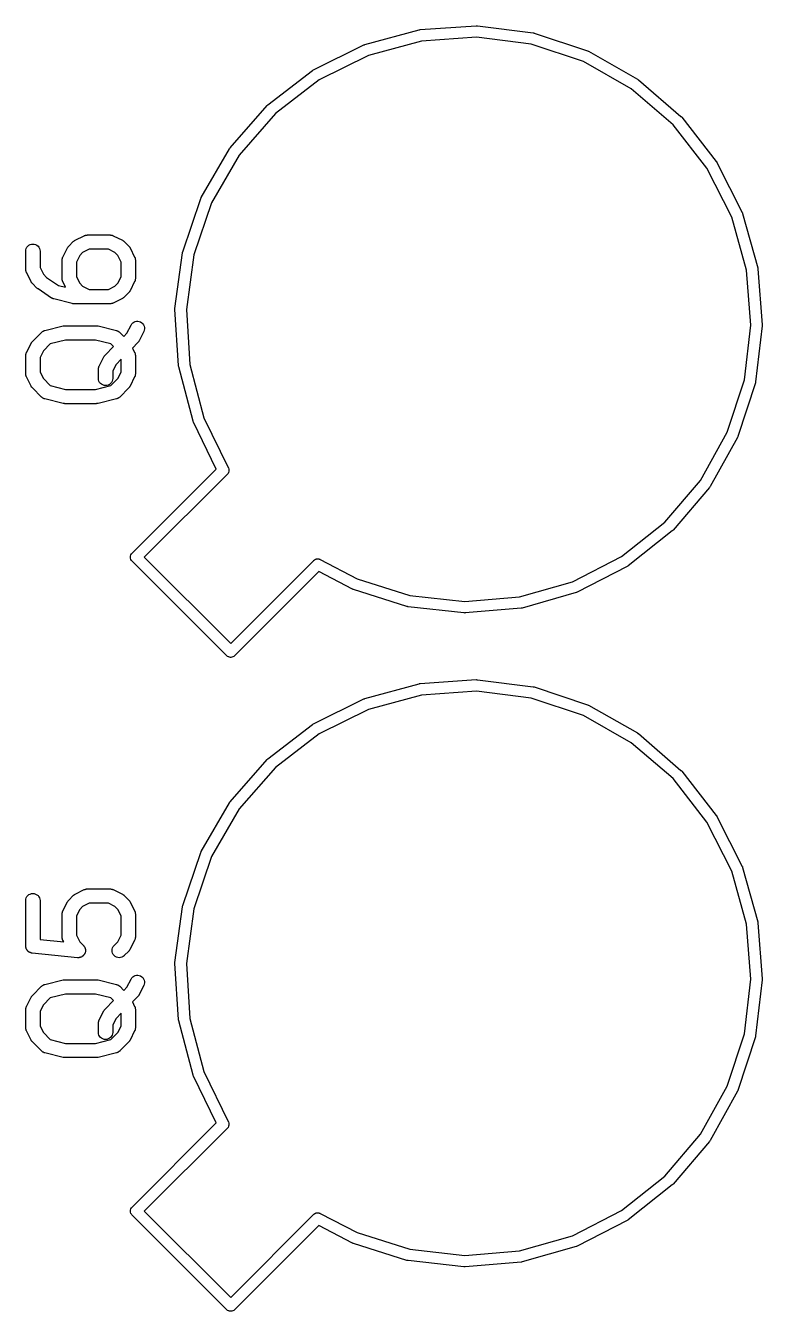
# Model space of a CAD drawing. Extents: x 61 to 193, y -174 to -70.
# Drawn here: x 105.08 to 112.81, y -133.09 to -119.6 of the extents above; entities that cross this region are included whole.
import ezdxf

# ---------------------------------------------------------------- set-up
doc = ezdxf.new("R2010")
doc.units = 0
doc.header["$MEASUREMENT"] = 0
doc.layers.add('BLACK', color=7, linetype='CONTINUOUS')

msp = doc.modelspace()

# ---------------------------------------------------------------- linework, layer by layer
at = {"layer": 'BLACK', "linetype": 'CONTINUOUS'}
for p, q in [((108.64, -119.801), (109.209, -119.646)), ((109.209, -119.646), (109.21, -119.646)), ((109.21, -119.646), (109.215, -119.645)), ((109.215, -119.645), (109.22, -119.644)), ((109.22, -119.644), (109.808, -119.603)), ((109.808, -119.603), (109.809, -119.603)), ((109.809, -119.603), (109.815, -119.604)), ((109.815, -119.604), (109.82, -119.604)), ((109.82, -119.604), (110.405, -119.678)), ((110.405, -119.678), (110.406, -119.678)), ((110.406, -119.678), (110.411, -119.679)), ((110.411, -119.679), (110.416, -119.68)), ((110.416, -119.68), (110.975, -119.866)), ((108.101, -120.067), (108.629, -119.805)), ((108.629, -119.805), (108.629, -119.805)), ((108.629, -119.805), (108.629, -119.805)), ((108.629, -119.805), (108.63, -119.805)), ((108.63, -119.805), (108.635, -119.803)), ((108.635, -119.803), (108.64, -119.801)), ((109.235, -119.764), (108.677, -119.915)), ((109.811, -119.723), (109.235, -119.764)), ((110.384, -119.796), (109.811, -119.723)), ((110.932, -119.978), (110.384, -119.796)), ((108.677, -119.915), (108.16, -120.172)), ((111.434, -120.264), (110.932, -119.978)), ((110.975, -119.866), (110.976, -119.866)), ((110.976, -119.866), (110.981, -119.869)), ((110.981, -119.869), (110.986, -119.871)), ((110.986, -119.871), (111.499, -120.162)), ((107.624, -120.433), (108.091, -120.073)), ((108.091, -120.073), (108.092, -120.073)), ((108.092, -120.073), (108.096, -120.07)), ((108.096, -120.07), (108.101, -120.067)), ((108.16, -120.172), (107.702, -120.524)), ((111.499, -120.162), (111.499, -120.163)), ((111.499, -120.163), (111.504, -120.166)), ((111.504, -120.166), (111.508, -120.169)), ((111.508, -120.169), (111.954, -120.554)), ((111.871, -120.641), (111.434, -120.264)), ((107.227, -120.884), (107.616, -120.441)), ((107.702, -120.524), (107.322, -120.959)), ((107.616, -120.44), (107.62, -120.437)), ((107.616, -120.441), (107.616, -120.44)), ((107.62, -120.437), (107.624, -120.433)), ((112.227, -121.096), (111.871, -120.641)), ((111.954, -120.554), (111.955, -120.555)), ((111.955, -120.555), (111.959, -120.559)), ((111.959, -120.559), (111.962, -120.563)), ((111.962, -120.563), (112.325, -121.027)), ((106.926, -121.404), (107.221, -120.894)), ((107.221, -120.893), (107.224, -120.889)), ((107.221, -120.894), (107.221, -120.893)), ((107.224, -120.889), (107.227, -120.884)), ((107.322, -120.959), (107.033, -121.459)), ((112.325, -121.027), (112.326, -121.028)), ((112.326, -121.028), (112.329, -121.032)), ((112.329, -121.032), (112.331, -121.037)), ((112.331, -121.037), (112.597, -121.563)), ((112.487, -121.612), (112.227, -121.096)), ((106.731, -121.973), (106.921, -121.415)), ((107.033, -121.459), (106.847, -122.006)), ((106.921, -121.414), (106.924, -121.409)), ((106.921, -121.415), (106.921, -121.414)), ((106.924, -121.409), (106.926, -121.404)), ((112.597, -121.563), (112.598, -121.564)), ((112.598, -121.564), (112.599, -121.569)), ((112.599, -121.569), (112.601, -121.574)), ((112.601, -121.574), (112.76, -122.142)), ((112.643, -122.168), (112.487, -121.612)), ((105.536, -121.915), (105.584, -121.867)), ((105.584, -121.866), (105.588, -121.864)), ((105.584, -121.867), (105.584, -121.866)), ((105.588, -121.864), (105.591, -121.861)), ((105.591, -121.861), (105.593, -121.859)), ((105.593, -121.859), (105.596, -121.857)), ((105.596, -121.857), (105.599, -121.855)), ((105.599, -121.855), (105.603, -121.853)), ((105.603, -121.853), (105.698, -121.805)), ((105.698, -121.805), (105.699, -121.805)), ((105.699, -121.805), (105.701, -121.804)), ((105.701, -121.804), (105.703, -121.803)), ((105.703, -121.803), (105.708, -121.802)), ((105.708, -121.802), (105.713, -121.8)), ((105.713, -121.8), (105.715, -121.8)), ((105.715, -121.8), (105.717, -121.799)), ((105.717, -121.799), (105.722, -121.798)), ((105.722, -121.798), (105.727, -121.798)), ((105.727, -121.798), (105.73, -121.798)), ((105.73, -121.798), (105.732, -121.797)), ((105.732, -121.797), (105.97, -121.797)), ((105.97, -121.797), (105.971, -121.797)), ((105.971, -121.797), (105.973, -121.798)), ((105.973, -121.798), (105.975, -121.798)), ((105.975, -121.798), (105.98, -121.799)), ((105.98, -121.799), (105.985, -121.799)), ((105.985, -121.799), (105.988, -121.8)), ((105.988, -121.8), (105.99, -121.8)), ((105.99, -121.8), (105.995, -121.802)), ((105.995, -121.802), (105.999, -121.804)), ((105.999, -121.804), (106.001, -121.805)), ((106.001, -121.805), (106.003, -121.805)), ((106.003, -121.805), (106.099, -121.853)), ((106.099, -121.853), (106.1, -121.853)), ((106.1, -121.853), (106.103, -121.856)), ((106.103, -121.856), (106.107, -121.858)), ((106.107, -121.858), (106.109, -121.86)), ((106.109, -121.86), (106.112, -121.861)), ((106.112, -121.861), (106.115, -121.864)), ((106.115, -121.864), (106.118, -121.867)), ((106.118, -121.867), (106.166, -121.915)), ((105.085, -121.967), (105.087, -121.952)), ((105.085, -121.968), (105.085, -121.967)), ((105.085, -122.158), (105.085, -121.968)), ((105.087, -121.952), (105.091, -121.938)), ((105.091, -121.938), (105.098, -121.925)), ((105.098, -121.925), (105.108, -121.914)), ((105.108, -121.914), (105.119, -121.905)), ((105.119, -121.905), (105.132, -121.898)), ((105.132, -121.898), (105.146, -121.894)), ((105.146, -121.894), (105.161, -121.893)), ((105.161, -121.893), (105.175, -121.894)), ((105.175, -121.894), (105.189, -121.899)), ((105.189, -121.899), (105.202, -121.906)), ((105.202, -121.906), (105.214, -121.915)), ((105.214, -121.915), (105.223, -121.926)), ((105.223, -121.926), (105.23, -121.939)), ((105.23, -121.939), (105.234, -121.953)), ((105.234, -121.953), (105.235, -121.968)), ((105.235, -121.968), (105.235, -122.14)), ((105.474, -122.029), (105.522, -121.934)), ((105.522, -121.933), (105.525, -121.93)), ((105.522, -121.934), (105.522, -121.933)), ((105.525, -121.93), (105.527, -121.926)), ((105.527, -121.926), (105.529, -121.924)), ((105.529, -121.924), (105.53, -121.921)), ((105.53, -121.921), (105.533, -121.918)), ((105.533, -121.918), (105.536, -121.915)), ((105.651, -122.012), (105.616, -122.081)), ((105.681, -121.982), (105.651, -122.012)), ((105.75, -121.947), (105.681, -121.982)), ((105.952, -121.947), (105.75, -121.947)), ((106.021, -121.982), (105.952, -121.947)), ((106.051, -122.012), (106.021, -121.982)), ((106.085, -122.081), (106.051, -122.012)), ((106.166, -121.915), (106.167, -121.915)), ((106.167, -121.915), (106.169, -121.919)), ((106.169, -121.919), (106.172, -121.922)), ((106.172, -121.922), (106.174, -121.924)), ((106.174, -121.924), (106.176, -121.927)), ((106.176, -121.927), (106.178, -121.931)), ((106.178, -121.931), (106.18, -121.934)), ((106.18, -121.934), (106.227, -122.029)), ((106.65, -122.569), (106.728, -121.984)), ((106.728, -121.983), (106.73, -121.978)), ((106.728, -121.984), (106.728, -121.983)), ((106.73, -121.978), (106.731, -121.973)), ((106.847, -122.006), (106.77, -122.579)), ((105.235, -122.14), (105.27, -122.209)), ((105.466, -122.062), (105.467, -122.06)), ((105.466, -122.063), (105.466, -122.062)), ((105.466, -122.253), (105.466, -122.063)), ((105.467, -122.052), (105.468, -122.047)), ((105.467, -122.058), (105.467, -122.052)), ((105.467, -122.06), (105.467, -122.058)), ((105.468, -122.047), (105.469, -122.045)), ((105.469, -122.043), (105.471, -122.038)), ((105.469, -122.045), (105.469, -122.043)), ((105.471, -122.038), (105.472, -122.033)), ((105.472, -122.033), (105.473, -122.031)), ((105.473, -122.031), (105.474, -122.029)), ((105.616, -122.081), (105.616, -122.236)), ((106.085, -122.236), (106.085, -122.081)), ((106.227, -122.029), (106.228, -122.03)), ((106.228, -122.03), (106.229, -122.032)), ((106.229, -122.032), (106.23, -122.034)), ((106.23, -122.034), (106.231, -122.039)), ((106.231, -122.039), (106.233, -122.044)), ((106.233, -122.044), (106.233, -122.046)), ((106.233, -122.046), (106.234, -122.048)), ((106.234, -122.048), (106.234, -122.053)), ((106.234, -122.053), (106.235, -122.059)), ((106.235, -122.059), (106.235, -122.061)), ((106.235, -122.061), (106.235, -122.063)), ((106.235, -122.063), (106.235, -122.253)), ((112.76, -122.142), (112.76, -122.142)), ((112.76, -122.142), (112.761, -122.148)), ((105.086, -122.16), (105.085, -122.158)), ((105.086, -122.163), (105.086, -122.16)), ((105.086, -122.168), (105.086, -122.163)), ((105.087, -122.173), (105.086, -122.168)), ((105.087, -122.175), (105.087, -122.173)), ((105.088, -122.177), (105.087, -122.175)), ((105.09, -122.182), (105.088, -122.177)), ((105.091, -122.187), (105.09, -122.182)), ((105.092, -122.189), (105.091, -122.187)), ((105.093, -122.191), (105.092, -122.189)), ((105.093, -122.192), (105.093, -122.191)), ((105.141, -122.287), (105.093, -122.192)), ((105.27, -122.209), (105.303, -122.243)), ((105.303, -122.243), (105.429, -122.327)), ((105.467, -122.256), (105.466, -122.253)), ((105.466, -122.258), (105.467, -122.256)), ((105.467, -122.263), (105.466, -122.258)), ((105.468, -122.268), (105.467, -122.263)), ((105.468, -122.27), (105.468, -122.268)), ((105.469, -122.272), (105.468, -122.27)), ((105.471, -122.277), (105.469, -122.272)), ((105.472, -122.282), (105.471, -122.277)), ((105.616, -122.236), (105.651, -122.304)), ((106.051, -122.304), (106.085, -122.236)), ((106.231, -122.278), (106.229, -122.283)), ((106.233, -122.273), (106.231, -122.278)), ((106.234, -122.269), (106.233, -122.271)), ((106.233, -122.271), (106.233, -122.273)), ((106.235, -122.259), (106.234, -122.264)), ((106.234, -122.264), (106.234, -122.269)), ((106.235, -122.253), (106.235, -122.254)), ((106.235, -122.254), (106.235, -122.257)), ((106.235, -122.257), (106.235, -122.259)), ((112.687, -122.744), (112.643, -122.168)), ((112.761, -122.148), (112.762, -122.153)), ((112.762, -122.153), (112.807, -122.741)), ((105.143, -122.291), (105.141, -122.287)), ((105.145, -122.294), (105.143, -122.291)), ((105.147, -122.297), (105.145, -122.294)), ((105.149, -122.299), (105.147, -122.297)), ((105.152, -122.302), (105.149, -122.299)), ((105.154, -122.306), (105.152, -122.302)), ((105.155, -122.306), (105.154, -122.306)), ((105.203, -122.354), (105.155, -122.306)), ((105.208, -122.358), (105.203, -122.354)), ((105.213, -122.363), (105.208, -122.358)), ((105.214, -122.363), (105.213, -122.363)), ((105.357, -122.459), (105.214, -122.363)), ((105.214, -122.363), (105.214, -122.363)), ((105.214, -122.363), (105.214, -122.363)), ((105.214, -122.363), (105.214, -122.363)), ((105.429, -122.327), (105.503, -122.345)), ((105.473, -122.284), (105.472, -122.282)), ((105.474, -122.286), (105.473, -122.284)), ((105.474, -122.287), (105.474, -122.286)), ((105.503, -122.345), (105.474, -122.287)), ((105.651, -122.304), (105.681, -122.335)), ((105.681, -122.335), (105.75, -122.369)), ((105.75, -122.369), (105.952, -122.369)), ((105.952, -122.369), (106.021, -122.335)), ((106.021, -122.335), (106.051, -122.304)), ((106.166, -122.402), (106.118, -122.449)), ((106.168, -122.398), (106.166, -122.402)), ((106.171, -122.395), (106.168, -122.398)), ((106.173, -122.393), (106.171, -122.395)), ((106.175, -122.39), (106.173, -122.393)), ((106.177, -122.387), (106.175, -122.39)), ((106.179, -122.383), (106.177, -122.387)), ((106.18, -122.382), (106.179, -122.383)), ((106.227, -122.287), (106.18, -122.382)), ((106.228, -122.285), (106.227, -122.287)), ((106.229, -122.283), (106.228, -122.285)), ((105.361, -122.461), (105.357, -122.459)), ((105.366, -122.464), (105.361, -122.461)), ((105.368, -122.464), (105.366, -122.464)), ((105.37, -122.466), (105.368, -122.464)), ((105.375, -122.467), (105.37, -122.466)), ((105.379, -122.469), (105.375, -122.467)), ((105.38, -122.469), (105.379, -122.469)), ((105.571, -122.517), (105.38, -122.469)), ((105.572, -122.517), (105.571, -122.517)), ((105.573, -122.517), (105.572, -122.517)), ((105.579, -122.518), (105.573, -122.517)), ((105.585, -122.519), (105.579, -122.518)), ((105.587, -122.519), (105.585, -122.519)), ((105.588, -122.519), (105.587, -122.519)), ((105.589, -122.519), (105.588, -122.519)), ((105.97, -122.519), (105.589, -122.519)), ((105.972, -122.519), (105.97, -122.519)), ((105.974, -122.519), (105.972, -122.519)), ((105.979, -122.518), (105.974, -122.519)), ((105.984, -122.517), (105.979, -122.518)), ((105.987, -122.517), (105.984, -122.517)), ((105.989, -122.516), (105.987, -122.517)), ((105.994, -122.515), (105.989, -122.516)), ((105.998, -122.513), (105.994, -122.515)), ((106, -122.512), (105.998, -122.513)), ((106.003, -122.511), (106, -122.512)), ((106.099, -122.463), (106.003, -122.511)), ((106.003, -122.511), (106.003, -122.511)), ((106.102, -122.461), (106.099, -122.463)), ((106.106, -122.459), (106.102, -122.461)), ((106.108, -122.457), (106.106, -122.459)), ((106.111, -122.456), (106.108, -122.457)), ((106.114, -122.453), (106.111, -122.456)), ((106.117, -122.45), (106.114, -122.453)), ((106.118, -122.449), (106.117, -122.45)), ((106.65, -122.574), (106.65, -122.569)), ((106.65, -122.579), (106.65, -122.574)), ((106.65, -122.58), (106.65, -122.579)), ((106.687, -123.168), (106.65, -122.58)), ((106.77, -122.579), (106.806, -123.155)), ((105.155, -122.915), (105.25, -122.819)), ((105.25, -122.819), (105.251, -122.819)), ((105.251, -122.819), (105.255, -122.816)), ((105.255, -122.816), (105.259, -122.812)), ((105.259, -122.812), (105.261, -122.811)), ((105.261, -122.811), (105.262, -122.81)), ((105.262, -122.81), (105.267, -122.807)), ((105.267, -122.807), (105.271, -122.805)), ((105.271, -122.805), (105.273, -122.804)), ((105.273, -122.804), (105.275, -122.803)), ((105.275, -122.803), (105.28, -122.801)), ((105.28, -122.801), (105.285, -122.8)), ((105.285, -122.8), (105.476, -122.752)), ((105.476, -122.752), (105.477, -122.752)), ((105.477, -122.752), (105.478, -122.752)), ((105.478, -122.752), (105.479, -122.751)), ((105.479, -122.751), (105.485, -122.751)), ((105.485, -122.751), (105.491, -122.75)), ((105.491, -122.75), (105.492, -122.75)), ((105.492, -122.75), (105.494, -122.75)), ((105.494, -122.75), (105.827, -122.75)), ((105.827, -122.75), (105.828, -122.75)), ((105.828, -122.75), (105.829, -122.75)), ((105.829, -122.75), (105.831, -122.75)), ((105.831, -122.75), (105.837, -122.751)), ((105.837, -122.751), (105.843, -122.751)), ((105.843, -122.751), (105.844, -122.752)), ((105.844, -122.752), (105.845, -122.752)), ((105.845, -122.752), (106.036, -122.8)), ((106.036, -122.8), (106.037, -122.8)), ((106.037, -122.8), (106.041, -122.802)), ((106.041, -122.802), (106.046, -122.803)), ((106.046, -122.803), (106.048, -122.804)), ((106.048, -122.804), (106.05, -122.805)), ((106.05, -122.805), (106.055, -122.808)), ((106.055, -122.808), (106.059, -122.81)), ((106.059, -122.81), (106.061, -122.812)), ((106.061, -122.812), (106.063, -122.813)), ((106.063, -122.813), (106.067, -122.816)), ((106.067, -122.816), (106.071, -122.819)), ((106.071, -122.819), (106.113, -122.862)), ((106.146, -122.828), (106.189, -122.744)), ((106.189, -122.743), (106.197, -122.73)), ((106.189, -122.744), (106.189, -122.743)), ((106.197, -122.73), (106.207, -122.72)), ((106.207, -122.72), (106.219, -122.712)), ((106.219, -122.712), (106.233, -122.706)), ((106.233, -122.706), (106.247, -122.703)), ((106.247, -122.703), (106.262, -122.702)), ((106.262, -122.702), (106.276, -122.705)), ((106.323, -122.811), (106.275, -122.906)), ((106.276, -122.705), (106.29, -122.71)), ((106.29, -122.71), (106.302, -122.718)), ((106.302, -122.718), (106.313, -122.728)), ((106.313, -122.728), (106.321, -122.74)), ((106.321, -122.74), (106.327, -122.754)), ((106.328, -122.797), (106.323, -122.811)), ((106.327, -122.754), (106.33, -122.768)), ((106.33, -122.783), (106.328, -122.797)), ((106.33, -122.768), (106.33, -122.783)), ((112.619, -123.318), (112.687, -122.744)), ((112.807, -122.752), (112.737, -123.338)), ((112.807, -122.741), (112.807, -122.742)), ((112.807, -122.742), (112.807, -122.747)), ((112.807, -122.747), (112.807, -122.752)), ((105.093, -123.029), (105.141, -122.934)), ((105.141, -122.933), (105.144, -122.93)), ((105.141, -122.934), (105.141, -122.933)), ((105.144, -122.93), (105.146, -122.926)), ((105.146, -122.926), (105.148, -122.924)), ((105.148, -122.924), (105.149, -122.921)), ((105.149, -122.921), (105.152, -122.918)), ((105.152, -122.918), (105.155, -122.915)), ((105.342, -122.94), (105.27, -123.012)), ((105.503, -122.9), (105.342, -122.94)), ((105.818, -122.9), (105.503, -122.9)), ((105.979, -122.94), (105.818, -122.9)), ((106.007, -122.968), (105.979, -122.94)), ((106.113, -122.862), (106.146, -122.828)), ((106.261, -122.926), (106.204, -122.983)), ((106.264, -122.922), (106.261, -122.926)), ((106.267, -122.919), (106.264, -122.922)), ((106.268, -122.917), (106.267, -122.919)), ((106.27, -122.914), (106.268, -122.917)), ((106.272, -122.91), (106.27, -122.914)), ((106.275, -122.907), (106.272, -122.91)), ((106.275, -122.906), (106.275, -122.907)), ((105.085, -123.062), (105.086, -123.06)), ((105.085, -123.063), (105.085, -123.062)), ((105.085, -123.253), (105.085, -123.063)), ((105.086, -123.052), (105.087, -123.047)), ((105.086, -123.058), (105.086, -123.052)), ((105.086, -123.06), (105.086, -123.058)), ((105.087, -123.047), (105.088, -123.045)), ((105.088, -123.043), (105.09, -123.038)), ((105.088, -123.045), (105.088, -123.043)), ((105.09, -123.038), (105.091, -123.033)), ((105.091, -123.033), (105.093, -123.031)), ((105.093, -123.031), (105.093, -123.029)), ((105.27, -123.012), (105.235, -123.081)), ((105.235, -123.081), (105.235, -123.236)), ((105.855, -123.172), (105.903, -123.077)), ((105.903, -123.076), (105.906, -123.073)), ((105.903, -123.077), (105.903, -123.076)), ((105.906, -123.073), (105.908, -123.069)), ((105.908, -123.069), (105.91, -123.066)), ((105.91, -123.066), (105.911, -123.064)), ((105.911, -123.064), (105.914, -123.061)), ((105.914, -123.061), (105.917, -123.058)), ((105.917, -123.058), (106.007, -122.968)), ((106.204, -122.983), (106.227, -123.029)), ((106.227, -123.029), (106.228, -123.03)), ((106.228, -123.03), (106.229, -123.032)), ((106.229, -123.032), (106.23, -123.034)), ((106.23, -123.034), (106.231, -123.039)), ((106.231, -123.039), (106.233, -123.044)), ((106.233, -123.044), (106.233, -123.046)), ((106.233, -123.046), (106.234, -123.048)), ((106.234, -123.048), (106.234, -123.053)), ((106.234, -123.053), (106.235, -123.059)), ((106.235, -123.059), (106.235, -123.061)), ((106.235, -123.061), (106.235, -123.063)), ((106.235, -123.063), (106.235, -123.253)), ((105.847, -123.2), (105.848, -123.195)), ((105.848, -123.203), (105.847, -123.2)), ((105.847, -123.205), (105.848, -123.203)), ((105.847, -123.206), (105.847, -123.205)), ((105.847, -123.301), (105.847, -123.206)), ((105.848, -123.195), (105.849, -123.19)), ((105.849, -123.19), (105.85, -123.188)), ((105.85, -123.186), (105.852, -123.181)), ((105.85, -123.188), (105.85, -123.186)), ((105.852, -123.181), (105.853, -123.176)), ((105.853, -123.176), (105.854, -123.174)), ((105.854, -123.174), (105.855, -123.172)), ((106.032, -123.155), (105.997, -123.224)), ((105.997, -123.224), (105.997, -123.301)), ((106.085, -123.101), (106.032, -123.155)), ((106.085, -123.236), (106.085, -123.101)), ((106.688, -123.174), (106.687, -123.168)), ((106.689, -123.179), (106.688, -123.174)), ((106.689, -123.18), (106.689, -123.179)), ((106.839, -123.75), (106.689, -123.18)), ((106.806, -123.155), (106.954, -123.714)), ((105.086, -123.256), (105.085, -123.253)), ((105.086, -123.258), (105.086, -123.256)), ((105.086, -123.263), (105.086, -123.258)), ((105.087, -123.268), (105.086, -123.263)), ((105.087, -123.27), (105.087, -123.268)), ((105.088, -123.272), (105.087, -123.27)), ((105.09, -123.277), (105.088, -123.272)), ((105.091, -123.282), (105.09, -123.277)), ((105.092, -123.284), (105.091, -123.282)), ((105.093, -123.286), (105.092, -123.284)), ((105.093, -123.287), (105.093, -123.286)), ((105.141, -123.382), (105.093, -123.287)), ((105.235, -123.236), (105.27, -123.304)), ((105.27, -123.304), (105.342, -123.376)), ((105.849, -123.316), (105.847, -123.301)), ((105.853, -123.33), (105.849, -123.316)), ((105.86, -123.343), (105.853, -123.33)), ((105.869, -123.354), (105.86, -123.343)), ((105.88, -123.363), (105.869, -123.354)), ((105.975, -123.355), (105.963, -123.364)), ((105.984, -123.343), (105.975, -123.355)), ((105.979, -123.376), (106.051, -123.304)), ((105.991, -123.331), (105.984, -123.343)), ((105.996, -123.317), (105.991, -123.331)), ((105.997, -123.302), (105.996, -123.317)), ((105.997, -123.301), (105.997, -123.302)), ((106.051, -123.304), (106.085, -123.236)), ((106.227, -123.287), (106.18, -123.382)), ((106.228, -123.285), (106.227, -123.287)), ((106.229, -123.283), (106.228, -123.285)), ((106.231, -123.278), (106.229, -123.283)), ((106.233, -123.273), (106.231, -123.278)), ((106.234, -123.269), (106.233, -123.271)), ((106.233, -123.271), (106.233, -123.273)), ((106.235, -123.259), (106.234, -123.264)), ((106.234, -123.264), (106.234, -123.269)), ((106.235, -123.253), (106.235, -123.254)), ((106.235, -123.254), (106.235, -123.257)), ((106.235, -123.257), (106.235, -123.259)), ((112.44, -123.867), (112.619, -123.318)), ((112.735, -123.349), (112.552, -123.91)), ((112.736, -123.344), (112.735, -123.349)), ((112.737, -123.339), (112.736, -123.344)), ((112.737, -123.338), (112.737, -123.339)), ((105.143, -123.386), (105.141, -123.382)), ((105.145, -123.39), (105.143, -123.386)), ((105.147, -123.392), (105.145, -123.39)), ((105.149, -123.395), (105.147, -123.392)), ((105.152, -123.398), (105.149, -123.395)), ((105.154, -123.401), (105.152, -123.398)), ((105.155, -123.402), (105.154, -123.401)), ((105.25, -123.497), (105.155, -123.402)), ((105.342, -123.376), (105.503, -123.417)), ((105.503, -123.417), (105.818, -123.417)), ((105.818, -123.417), (105.979, -123.376)), ((105.893, -123.37), (105.88, -123.363)), ((105.907, -123.375), (105.893, -123.37)), ((105.922, -123.376), (105.907, -123.375)), ((105.936, -123.375), (105.922, -123.376)), ((105.95, -123.371), (105.936, -123.375)), ((105.963, -123.364), (105.95, -123.371)), ((106.166, -123.402), (106.071, -123.497)), ((106.168, -123.398), (106.166, -123.402)), ((106.171, -123.395), (106.168, -123.398)), ((106.173, -123.393), (106.171, -123.395)), ((106.175, -123.39), (106.173, -123.393)), ((106.177, -123.387), (106.175, -123.39)), ((106.179, -123.383), (106.177, -123.387)), ((106.18, -123.382), (106.179, -123.383)), ((105.254, -123.5), (105.25, -123.497)), ((105.258, -123.504), (105.254, -123.5)), ((105.26, -123.505), (105.258, -123.504)), ((105.262, -123.506), (105.26, -123.505)), ((105.266, -123.509), (105.262, -123.506)), ((105.27, -123.511), (105.266, -123.509)), ((105.272, -123.512), (105.27, -123.511)), ((105.274, -123.513), (105.272, -123.512)), ((105.279, -123.515), (105.274, -123.513)), ((105.284, -123.516), (105.279, -123.515)), ((105.285, -123.517), (105.284, -123.516)), ((105.476, -123.564), (105.285, -123.517)), ((105.477, -123.564), (105.476, -123.564)), ((105.478, -123.565), (105.477, -123.564)), ((105.484, -123.566), (105.478, -123.565)), ((105.49, -123.566), (105.484, -123.566)), ((105.491, -123.566), (105.49, -123.566)), ((105.493, -123.567), (105.491, -123.566)), ((105.494, -123.567), (105.493, -123.567)), ((105.827, -123.567), (105.494, -123.567)), ((105.828, -123.566), (105.827, -123.567)), ((105.83, -123.566), (105.828, -123.566)), ((105.836, -123.566), (105.83, -123.566)), ((105.842, -123.565), (105.836, -123.566)), ((105.843, -123.565), (105.842, -123.565)), ((105.844, -123.565), (105.843, -123.565)), ((105.845, -123.564), (105.844, -123.565)), ((106.036, -123.517), (105.845, -123.564)), ((106.04, -123.515), (106.036, -123.517)), ((106.045, -123.514), (106.04, -123.515)), ((106.047, -123.513), (106.045, -123.514)), ((106.049, -123.512), (106.047, -123.513)), ((106.054, -123.509), (106.049, -123.512)), ((106.058, -123.507), (106.054, -123.509)), ((106.06, -123.505), (106.058, -123.507)), ((106.062, -123.504), (106.06, -123.505)), ((106.066, -123.501), (106.062, -123.504)), ((106.07, -123.498), (106.066, -123.501)), ((106.071, -123.497), (106.07, -123.498)), ((106.841, -123.755), (106.839, -123.75)), ((106.843, -123.76), (106.841, -123.755)), ((106.843, -123.761), (106.843, -123.76)), ((107.083, -124.252), (106.843, -123.761)), ((106.954, -123.714), (107.209, -124.237)), ((112.158, -124.371), (112.44, -123.867)), ((112.548, -123.92), (112.26, -124.435)), ((112.55, -123.915), (112.548, -123.92)), ((112.552, -123.911), (112.55, -123.915)), ((112.552, -123.91), (112.552, -123.911)), ((106.203, -125.132), (107.083, -124.252)), ((107.206, -124.298), (107.2, -124.305)), ((107.211, -124.287), (107.206, -124.298)), ((107.209, -124.237), (107.211, -124.241)), ((107.211, -124.241), (107.215, -124.253)), ((107.215, -124.276), (107.211, -124.287)), ((107.215, -124.253), (107.216, -124.264)), ((107.216, -124.264), (107.215, -124.276)), ((107.2, -124.305), (106.328, -125.176)), ((111.784, -124.811), (112.158, -124.371)), ((112.26, -124.436), (112.257, -124.44)), ((112.26, -124.435), (112.26, -124.436)), ((112.253, -124.445), (111.871, -124.893)), ((112.257, -124.44), (112.253, -124.445)), ((111.331, -125.17), (111.784, -124.811)), ((111.863, -124.902), (111.401, -125.268)), ((111.867, -124.898), (111.863, -124.902)), ((111.871, -124.894), (111.867, -124.898)), ((111.871, -124.893), (111.871, -124.894)), ((106.183, -125.176), (106.184, -125.165)), ((106.184, -125.188), (106.183, -125.176)), ((106.184, -125.165), (106.188, -125.153)), ((106.188, -125.2), (106.184, -125.188)), ((106.188, -125.153), (106.193, -125.143)), ((106.193, -125.21), (106.188, -125.2)), ((106.193, -125.143), (106.201, -125.134)), ((106.199, -125.216), (106.193, -125.21)), ((106.201, -125.219), (106.199, -125.216)), ((106.201, -125.134), (106.203, -125.132)), ((106.203, -125.221), (106.201, -125.219)), ((107.189, -126.207), (106.203, -125.221)), ((106.328, -125.176), (107.234, -126.082)), ((107.234, -126.082), (108.105, -125.21)), ((108.105, -125.21), (108.107, -125.208)), ((108.105, -125.21), (108.105, -125.21)), ((108.107, -125.208), (108.109, -125.207)), ((108.109, -125.207), (108.112, -125.204)), ((108.112, -125.204), (108.115, -125.203)), ((108.115, -125.203), (108.117, -125.201)), ((108.117, -125.201), (108.119, -125.201)), ((108.119, -125.201), (108.123, -125.199)), ((108.123, -125.199), (108.126, -125.198)), ((108.126, -125.198), (108.128, -125.197)), ((108.128, -125.197), (108.13, -125.196)), ((108.13, -125.196), (108.134, -125.195)), ((108.134, -125.195), (108.138, -125.195)), ((108.138, -125.195), (108.139, -125.195)), ((108.139, -125.195), (108.141, -125.194)), ((108.141, -125.194), (108.146, -125.194)), ((108.146, -125.194), (108.15, -125.194)), ((108.15, -125.194), (108.151, -125.194)), ((108.151, -125.194), (108.152, -125.195)), ((108.152, -125.195), (108.157, -125.195)), ((108.157, -125.195), (108.162, -125.196)), ((108.162, -125.196), (108.162, -125.197)), ((108.162, -125.197), (108.163, -125.197)), ((108.163, -125.197), (108.169, -125.199)), ((108.169, -125.199), (108.173, -125.201)), ((108.173, -125.201), (108.173, -125.201)), ((108.173, -125.201), (108.561, -125.402)), ((110.817, -125.434), (111.331, -125.17)), ((108.157, -125.328), (107.278, -126.207)), ((108.511, -125.511), (108.157, -125.328)), ((111.391, -125.274), (110.867, -125.543)), ((111.396, -125.271), (111.391, -125.274)), ((111.4, -125.268), (111.396, -125.271)), ((111.401, -125.268), (111.4, -125.268)), ((108.515, -125.513), (108.511, -125.511)), ((108.519, -125.515), (108.515, -125.513)), ((108.52, -125.515), (108.519, -125.515)), ((109.082, -125.693), (108.52, -125.515)), ((108.561, -125.402), (109.113, -125.577)), ((110.262, -125.593), (110.817, -125.434)), ((109.113, -125.577), (109.687, -125.641)), ((109.687, -125.641), (110.262, -125.593)), ((110.856, -125.548), (110.29, -125.71)), ((110.861, -125.546), (110.856, -125.548)), ((110.866, -125.544), (110.861, -125.546)), ((110.867, -125.543), (110.866, -125.544)), ((109.087, -125.694), (109.082, -125.693)), ((109.092, -125.696), (109.087, -125.694)), ((109.093, -125.696), (109.092, -125.696)), ((109.679, -125.761), (109.093, -125.696)), ((109.684, -125.761), (109.679, -125.761)), ((109.69, -125.762), (109.684, -125.761)), ((109.691, -125.761), (109.69, -125.762)), ((110.278, -125.712), (109.691, -125.761)), ((110.283, -125.711), (110.278, -125.712)), ((110.289, -125.71), (110.283, -125.711)), ((110.29, -125.71), (110.289, -125.71)), ((107.191, -126.209), (107.189, -126.207)), ((107.193, -126.211), (107.191, -126.209)), ((107.2, -126.217), (107.193, -126.211)), ((107.193, -126.211), (107.193, -126.211)), ((107.21, -126.222), (107.2, -126.217)), ((107.214, -126.223), (107.21, -126.222)), ((107.222, -126.226), (107.214, -126.223)), ((107.232, -126.227), (107.222, -126.226)), ((107.233, -126.227), (107.232, -126.227)), ((107.234, -126.227), (107.233, -126.227)), ((107.245, -126.226), (107.234, -126.227)), ((107.257, -126.222), (107.245, -126.226)), ((107.267, -126.217), (107.257, -126.222)), ((107.274, -126.211), (107.267, -126.217)), ((107.276, -126.209), (107.274, -126.211)), ((107.274, -126.211), (107.274, -126.211)), ((107.278, -126.207), (107.276, -126.209)), ((109.22, -126.502), (109.808, -126.461)), ((109.808, -126.461), (109.809, -126.461)), ((109.809, -126.461), (109.815, -126.462)), ((108.64, -126.659), (109.209, -126.504)), ((109.209, -126.504), (109.21, -126.504)), ((109.21, -126.504), (109.215, -126.503)), ((109.215, -126.503), (109.22, -126.502)), ((109.811, -126.581), (109.235, -126.622)), ((110.384, -126.654), (109.811, -126.581)), ((109.815, -126.462), (109.82, -126.462)), ((109.82, -126.462), (110.405, -126.536)), ((110.405, -126.536), (110.406, -126.536)), ((110.406, -126.536), (110.411, -126.537)), ((110.411, -126.537), (110.416, -126.538)), ((110.416, -126.538), (110.975, -126.724)), ((108.101, -126.925), (108.629, -126.663)), ((108.629, -126.663), (108.629, -126.663)), ((108.629, -126.663), (108.629, -126.663)), ((108.629, -126.663), (108.63, -126.663)), ((108.63, -126.663), (108.635, -126.661)), ((108.635, -126.661), (108.64, -126.659)), ((109.235, -126.622), (108.677, -126.773)), ((110.932, -126.836), (110.384, -126.654)), ((110.975, -126.724), (110.976, -126.724)), ((110.976, -126.724), (110.981, -126.727)), ((110.981, -126.727), (110.986, -126.729)), ((110.986, -126.729), (111.499, -127.02)), ((108.677, -126.773), (108.16, -127.03)), ((111.434, -127.122), (110.932, -126.836)), ((107.624, -127.291), (108.091, -126.931)), ((108.091, -126.931), (108.092, -126.931)), ((108.092, -126.931), (108.096, -126.928)), ((108.096, -126.928), (108.101, -126.925)), ((108.16, -127.03), (107.702, -127.382)), ((111.871, -127.499), (111.434, -127.122)), ((111.499, -127.02), (111.499, -127.021)), ((111.499, -127.021), (111.504, -127.024)), ((111.504, -127.024), (111.508, -127.027)), ((111.508, -127.027), (111.954, -127.412)), ((107.227, -127.742), (107.616, -127.299)), ((107.702, -127.382), (107.322, -127.817)), ((107.616, -127.298), (107.62, -127.295)), ((107.616, -127.299), (107.616, -127.298)), ((107.62, -127.295), (107.624, -127.291)), ((112.227, -127.954), (111.871, -127.499)), ((111.954, -127.412), (111.955, -127.413)), ((111.955, -127.413), (111.959, -127.417)), ((111.959, -127.417), (111.962, -127.421)), ((111.962, -127.421), (112.325, -127.885)), ((106.926, -128.262), (107.221, -127.752)), ((107.221, -127.751), (107.224, -127.747)), ((107.221, -127.752), (107.221, -127.751)), ((107.224, -127.747), (107.227, -127.742)), ((107.322, -127.817), (107.033, -128.317)), ((112.325, -127.885), (112.326, -127.886)), ((112.326, -127.886), (112.329, -127.89)), ((112.329, -127.89), (112.331, -127.895)), ((112.331, -127.895), (112.597, -128.421)), ((112.487, -128.47), (112.227, -127.954)), ((106.731, -128.831), (106.921, -128.273)), ((107.033, -128.317), (106.847, -128.864)), ((106.921, -128.272), (106.924, -128.267)), ((106.921, -128.273), (106.921, -128.272)), ((106.924, -128.267), (106.926, -128.262)), ((112.643, -129.026), (112.487, -128.47)), ((112.597, -128.421), (112.598, -128.422)), ((112.598, -128.422), (112.599, -128.427)), ((112.599, -128.427), (112.601, -128.432)), ((112.601, -128.432), (112.76, -129)), ((105.087, -128.763), (105.091, -128.749)), ((105.091, -128.749), (105.098, -128.736)), ((105.098, -128.736), (105.108, -128.725)), ((105.108, -128.725), (105.119, -128.715)), ((105.119, -128.715), (105.132, -128.709)), ((105.132, -128.709), (105.146, -128.704)), ((105.146, -128.704), (105.161, -128.703)), ((105.161, -128.703), (105.175, -128.705)), ((105.175, -128.705), (105.189, -128.709)), ((105.189, -128.709), (105.202, -128.716)), ((105.202, -128.716), (105.214, -128.725)), ((105.214, -128.725), (105.223, -128.737)), ((105.223, -128.737), (105.23, -128.75)), ((105.23, -128.75), (105.234, -128.764)), ((105.536, -128.773), (105.584, -128.725)), ((105.584, -128.724), (105.588, -128.722)), ((105.584, -128.725), (105.584, -128.724)), ((105.588, -128.722), (105.591, -128.719)), ((105.591, -128.719), (105.593, -128.717)), ((105.593, -128.717), (105.596, -128.715)), ((105.596, -128.715), (105.599, -128.713)), ((105.599, -128.713), (105.603, -128.711)), ((105.603, -128.711), (105.698, -128.663)), ((105.698, -128.663), (105.699, -128.663)), ((105.699, -128.663), (105.701, -128.662)), ((105.701, -128.662), (105.703, -128.661)), ((105.703, -128.661), (105.708, -128.66)), ((105.708, -128.66), (105.713, -128.658)), ((105.713, -128.658), (105.715, -128.658)), ((105.715, -128.658), (105.717, -128.657)), ((105.717, -128.657), (105.722, -128.656)), ((105.722, -128.656), (105.727, -128.656)), ((105.727, -128.656), (105.73, -128.656)), ((105.73, -128.656), (105.732, -128.655)), ((105.732, -128.655), (105.97, -128.655)), ((105.97, -128.655), (105.971, -128.655)), ((105.971, -128.655), (105.973, -128.656)), ((105.973, -128.656), (105.975, -128.656)), ((105.975, -128.656), (105.98, -128.657)), ((105.98, -128.657), (105.985, -128.657)), ((105.985, -128.657), (105.988, -128.658)), ((105.988, -128.658), (105.99, -128.658)), ((105.99, -128.658), (105.995, -128.66)), ((105.995, -128.66), (105.999, -128.662)), ((105.999, -128.662), (106.001, -128.663)), ((106.001, -128.663), (106.003, -128.663)), ((106.003, -128.663), (106.099, -128.711)), ((106.099, -128.711), (106.1, -128.711)), ((106.1, -128.711), (106.103, -128.714)), ((106.103, -128.714), (106.107, -128.716)), ((106.107, -128.716), (106.109, -128.718)), ((106.109, -128.718), (106.112, -128.719)), ((106.112, -128.719), (106.115, -128.722)), ((106.115, -128.722), (106.118, -128.725)), ((106.118, -128.725), (106.166, -128.773)), ((105.085, -128.777), (105.087, -128.763)), ((105.085, -128.778), (105.085, -128.777)), ((105.085, -129.254), (105.085, -128.778)), ((105.234, -128.764), (105.235, -128.778)), ((105.235, -128.778), (105.235, -129.186)), ((105.473, -128.889), (105.474, -128.887)), ((105.474, -128.887), (105.522, -128.792)), ((105.522, -128.791), (105.525, -128.788)), ((105.522, -128.792), (105.522, -128.791)), ((105.525, -128.788), (105.527, -128.784)), ((105.527, -128.784), (105.529, -128.782)), ((105.529, -128.782), (105.53, -128.779)), ((105.53, -128.779), (105.533, -128.776)), ((105.533, -128.776), (105.536, -128.773)), ((105.651, -128.87), (105.616, -128.939)), ((105.681, -128.84), (105.651, -128.87)), ((105.75, -128.805), (105.681, -128.84)), ((105.952, -128.805), (105.75, -128.805)), ((106.021, -128.84), (105.952, -128.805)), ((106.051, -128.87), (106.021, -128.84)), ((106.085, -128.939), (106.051, -128.87)), ((106.166, -128.773), (106.167, -128.773)), ((106.167, -128.773), (106.169, -128.777)), ((106.169, -128.777), (106.172, -128.78)), ((106.172, -128.78), (106.174, -128.782)), ((106.174, -128.782), (106.176, -128.785)), ((106.176, -128.785), (106.178, -128.789)), ((106.178, -128.789), (106.18, -128.792)), ((106.18, -128.792), (106.227, -128.887)), ((106.227, -128.887), (106.228, -128.888)), ((106.65, -129.427), (106.728, -128.842)), ((106.728, -128.841), (106.73, -128.836)), ((106.728, -128.842), (106.728, -128.841)), ((106.73, -128.836), (106.731, -128.831)), ((106.847, -128.864), (106.77, -129.437)), ((105.466, -128.92), (105.467, -128.918)), ((105.466, -128.921), (105.466, -128.92)), ((105.466, -129.159), (105.466, -128.921)), ((105.467, -128.91), (105.468, -128.905)), ((105.467, -128.916), (105.467, -128.91)), ((105.467, -128.918), (105.467, -128.916)), ((105.468, -128.905), (105.469, -128.903)), ((105.469, -128.901), (105.471, -128.896)), ((105.469, -128.903), (105.469, -128.901)), ((105.471, -128.896), (105.472, -128.891)), ((105.472, -128.891), (105.473, -128.889)), ((105.616, -128.939), (105.616, -129.141)), ((106.085, -129.141), (106.085, -128.939)), ((106.228, -128.888), (106.229, -128.89)), ((106.229, -128.89), (106.23, -128.892)), ((106.23, -128.892), (106.231, -128.897)), ((106.231, -128.897), (106.233, -128.902)), ((106.233, -128.902), (106.233, -128.904)), ((106.233, -128.904), (106.234, -128.906)), ((106.234, -128.906), (106.234, -128.911)), ((106.234, -128.911), (106.235, -128.917)), ((106.235, -128.917), (106.235, -128.919)), ((106.235, -128.919), (106.235, -128.921)), ((106.235, -128.921), (106.235, -129.159)), ((112.76, -129), (112.76, -129)), ((112.76, -129), (112.761, -129.006)), ((112.761, -129.006), (112.762, -129.011)), ((112.762, -129.011), (112.807, -129.599)), ((105.616, -129.141), (105.651, -129.21)), ((106.051, -129.21), (106.085, -129.141)), ((112.687, -129.602), (112.643, -129.026)), ((105.086, -129.258), (105.085, -129.254)), ((105.086, -129.261), (105.086, -129.258)), ((105.086, -129.265), (105.086, -129.261)), ((105.087, -129.269), (105.086, -129.265)), ((105.088, -129.272), (105.087, -129.269)), ((105.088, -129.275), (105.088, -129.272)), ((105.09, -129.279), (105.088, -129.275)), ((105.091, -129.283), (105.09, -129.279)), ((105.093, -129.286), (105.091, -129.283)), ((105.094, -129.289), (105.093, -129.286)), ((105.096, -129.292), (105.094, -129.289)), ((105.098, -129.296), (105.096, -129.292)), ((105.235, -129.186), (105.484, -129.211)), ((105.467, -129.161), (105.466, -129.159)), ((105.466, -129.163), (105.467, -129.161)), ((105.467, -129.169), (105.466, -129.163)), ((105.468, -129.174), (105.467, -129.169)), ((105.468, -129.176), (105.468, -129.174)), ((105.469, -129.178), (105.468, -129.176)), ((105.471, -129.183), (105.469, -129.178)), ((105.472, -129.188), (105.471, -129.183)), ((105.473, -129.19), (105.472, -129.188)), ((105.474, -129.192), (105.473, -129.19)), ((105.474, -129.193), (105.474, -129.192)), ((105.484, -129.211), (105.474, -129.193)), ((105.651, -129.21), (105.69, -129.249)), ((105.69, -129.249), (105.69, -129.25)), ((105.69, -129.25), (105.693, -129.252)), ((105.693, -129.252), (105.695, -129.255)), ((105.695, -129.255), (105.697, -129.258)), ((105.697, -129.258), (105.699, -129.261)), ((105.699, -129.261), (105.701, -129.264)), ((105.701, -129.264), (105.703, -129.267)), ((105.703, -129.267), (105.704, -129.271)), ((105.704, -129.271), (105.706, -129.274)), ((105.706, -129.274), (105.707, -129.278)), ((105.707, -129.278), (105.709, -129.281)), ((105.709, -129.281), (105.709, -129.285)), ((105.709, -129.285), (105.71, -129.288)), ((105.71, -129.288), (105.711, -129.292)), ((105.711, -129.292), (105.711, -129.295)), ((105.99, -129.302), (105.992, -129.287)), ((105.992, -129.287), (105.996, -129.273)), ((105.996, -129.273), (106.003, -129.26)), ((106.003, -129.26), (106.012, -129.249)), ((106.012, -129.249), (106.051, -129.21)), ((106.177, -129.292), (106.175, -129.296)), ((106.179, -129.289), (106.177, -129.292)), ((106.18, -129.288), (106.179, -129.289)), ((106.227, -129.193), (106.18, -129.288)), ((106.228, -129.191), (106.227, -129.193)), ((106.229, -129.189), (106.228, -129.191)), ((106.231, -129.184), (106.229, -129.189)), ((106.233, -129.179), (106.231, -129.184)), ((106.234, -129.175), (106.233, -129.177)), ((106.233, -129.177), (106.233, -129.179)), ((106.235, -129.164), (106.234, -129.17)), ((106.234, -129.17), (106.234, -129.175)), ((106.235, -129.159), (106.235, -129.16)), ((106.235, -129.16), (106.235, -129.162)), ((106.235, -129.162), (106.235, -129.164)), ((105.1, -129.298), (105.098, -129.296)), ((105.102, -129.301), (105.1, -129.298)), ((105.105, -129.304), (105.102, -129.301)), ((105.107, -129.307), (105.105, -129.304)), ((105.11, -129.309), (105.107, -129.307)), ((105.112, -129.312), (105.11, -129.309)), ((105.115, -129.314), (105.112, -129.312)), ((105.118, -129.316), (105.115, -129.314)), ((105.121, -129.318), (105.118, -129.316)), ((105.124, -129.32), (105.121, -129.318)), ((105.128, -129.322), (105.124, -129.32)), ((105.131, -129.323), (105.128, -129.322)), ((105.135, -129.324), (105.131, -129.323)), ((105.138, -129.326), (105.135, -129.324)), ((105.141, -129.327), (105.138, -129.326)), ((105.145, -129.328), (105.141, -129.327)), ((105.149, -129.328), (105.145, -129.328)), ((105.152, -129.329), (105.149, -129.328)), ((105.153, -129.329), (105.152, -129.329)), ((105.629, -129.377), (105.153, -129.329)), ((105.633, -129.377), (105.629, -129.377)), ((105.636, -129.377), (105.633, -129.377)), ((105.64, -129.377), (105.636, -129.377)), ((105.644, -129.377), (105.64, -129.377)), ((105.647, -129.376), (105.644, -129.377)), ((105.651, -129.376), (105.647, -129.376)), ((105.654, -129.374), (105.651, -129.376)), ((105.658, -129.374), (105.654, -129.374)), ((105.661, -129.372), (105.658, -129.374)), ((105.665, -129.371), (105.661, -129.372)), ((105.668, -129.37), (105.665, -129.371)), ((105.672, -129.368), (105.668, -129.37)), ((105.675, -129.366), (105.672, -129.368)), ((105.678, -129.365), (105.675, -129.366)), ((105.681, -129.362), (105.678, -129.365)), ((105.684, -129.36), (105.681, -129.362)), ((105.686, -129.358), (105.684, -129.36)), ((105.689, -129.355), (105.686, -129.358)), ((105.692, -129.352), (105.689, -129.355)), ((105.694, -129.35), (105.692, -129.352)), ((105.696, -129.347), (105.694, -129.35)), ((105.699, -129.344), (105.696, -129.347)), ((105.7, -129.341), (105.699, -129.344)), ((105.702, -129.338), (105.7, -129.341)), ((105.704, -129.334), (105.702, -129.338)), ((105.706, -129.331), (105.704, -129.334)), ((105.707, -129.328), (105.706, -129.331)), ((105.708, -129.324), (105.707, -129.328)), ((105.709, -129.321), (105.708, -129.324)), ((105.71, -129.317), (105.709, -129.321)), ((105.711, -129.31), (105.71, -129.314)), ((105.71, -129.314), (105.71, -129.317)), ((105.711, -129.295), (105.711, -129.299)), ((105.711, -129.299), (105.712, -129.303)), ((105.712, -129.303), (105.711, -129.306)), ((105.711, -129.306), (105.711, -129.31)), ((105.992, -129.316), (105.99, -129.302)), ((105.996, -129.33), (105.992, -129.316)), ((106.003, -129.343), (105.996, -129.33)), ((106.012, -129.355), (106.003, -129.343)), ((106.023, -129.364), (106.012, -129.355)), ((106.036, -129.371), (106.023, -129.364)), ((106.05, -129.375), (106.036, -129.371)), ((106.064, -129.377), (106.05, -129.375)), ((106.079, -129.376), (106.064, -129.377)), ((106.093, -129.372), (106.079, -129.376)), ((106.106, -129.365), (106.093, -129.372)), ((106.117, -129.356), (106.106, -129.365)), ((106.118, -129.355), (106.117, -129.356)), ((106.166, -129.307), (106.118, -129.355)), ((106.168, -129.304), (106.166, -129.307)), ((106.171, -129.301), (106.168, -129.304)), ((106.173, -129.298), (106.171, -129.301)), ((106.175, -129.296), (106.173, -129.298)), ((106.65, -129.432), (106.65, -129.427)), ((106.233, -129.564), (106.247, -129.561)), ((106.247, -129.561), (106.262, -129.56)), ((106.262, -129.56), (106.276, -129.563)), ((106.65, -129.437), (106.65, -129.432)), ((106.65, -129.438), (106.65, -129.437)), ((106.687, -130.026), (106.65, -129.438)), ((106.77, -129.437), (106.806, -130.013)), ((105.155, -129.773), (105.25, -129.677)), ((105.25, -129.677), (105.251, -129.677)), ((105.251, -129.677), (105.255, -129.674)), ((105.255, -129.674), (105.259, -129.67)), ((105.259, -129.67), (105.261, -129.669)), ((105.261, -129.669), (105.262, -129.668)), ((105.262, -129.668), (105.267, -129.665)), ((105.267, -129.665), (105.271, -129.663)), ((105.271, -129.663), (105.273, -129.662)), ((105.273, -129.662), (105.275, -129.661)), ((105.275, -129.661), (105.28, -129.659)), ((105.28, -129.659), (105.285, -129.658)), ((105.285, -129.658), (105.476, -129.61)), ((105.476, -129.61), (105.477, -129.61)), ((105.477, -129.61), (105.478, -129.61)), ((105.478, -129.61), (105.479, -129.609)), ((105.479, -129.609), (105.485, -129.609)), ((105.485, -129.609), (105.491, -129.608)), ((105.491, -129.608), (105.492, -129.608)), ((105.492, -129.608), (105.494, -129.608)), ((105.494, -129.608), (105.827, -129.608)), ((105.827, -129.608), (105.828, -129.608)), ((105.828, -129.608), (105.829, -129.608)), ((105.829, -129.608), (105.831, -129.608)), ((105.831, -129.608), (105.837, -129.609)), ((105.837, -129.609), (105.843, -129.609)), ((105.843, -129.609), (105.844, -129.61)), ((105.844, -129.61), (105.845, -129.61)), ((105.845, -129.61), (106.036, -129.658)), ((106.036, -129.658), (106.037, -129.658)), ((106.037, -129.658), (106.041, -129.66)), ((106.041, -129.66), (106.046, -129.661)), ((106.046, -129.661), (106.048, -129.662)), ((106.048, -129.662), (106.05, -129.663)), ((106.05, -129.663), (106.055, -129.666)), ((106.055, -129.666), (106.059, -129.668)), ((106.059, -129.668), (106.061, -129.67)), ((106.061, -129.67), (106.063, -129.671)), ((106.063, -129.671), (106.067, -129.674)), ((106.067, -129.674), (106.071, -129.677)), ((106.071, -129.677), (106.113, -129.72)), ((106.113, -129.72), (106.146, -129.686)), ((106.146, -129.686), (106.189, -129.602)), ((106.189, -129.601), (106.197, -129.588)), ((106.189, -129.602), (106.189, -129.601)), ((106.197, -129.588), (106.207, -129.578)), ((106.207, -129.578), (106.219, -129.57)), ((106.219, -129.57), (106.233, -129.564)), ((106.323, -129.669), (106.275, -129.764)), ((106.276, -129.563), (106.29, -129.568)), ((106.29, -129.568), (106.302, -129.576)), ((106.302, -129.576), (106.313, -129.586)), ((106.313, -129.586), (106.321, -129.598)), ((106.321, -129.598), (106.327, -129.612)), ((106.328, -129.655), (106.323, -129.669)), ((106.327, -129.612), (106.33, -129.626)), ((106.33, -129.641), (106.328, -129.655)), ((106.33, -129.626), (106.33, -129.641)), ((112.619, -130.176), (112.687, -129.602)), ((112.807, -129.61), (112.737, -130.196)), ((112.807, -129.599), (112.807, -129.6)), ((112.807, -129.6), (112.807, -129.605)), ((112.807, -129.605), (112.807, -129.61)), ((105.093, -129.887), (105.141, -129.792)), ((105.141, -129.791), (105.144, -129.788)), ((105.141, -129.792), (105.141, -129.791)), ((105.144, -129.788), (105.146, -129.784)), ((105.146, -129.784), (105.148, -129.782)), ((105.148, -129.782), (105.149, -129.779)), ((105.149, -129.779), (105.152, -129.776)), ((105.152, -129.776), (105.155, -129.773)), ((105.342, -129.798), (105.27, -129.87)), ((105.503, -129.758), (105.342, -129.798)), ((105.818, -129.758), (105.503, -129.758)), ((105.979, -129.798), (105.818, -129.758)), ((105.917, -129.916), (106.007, -129.826)), ((106.007, -129.826), (105.979, -129.798)), ((106.261, -129.784), (106.204, -129.841)), ((106.264, -129.78), (106.261, -129.784)), ((106.267, -129.777), (106.264, -129.78)), ((106.268, -129.775), (106.267, -129.777)), ((106.27, -129.772), (106.268, -129.775)), ((106.272, -129.768), (106.27, -129.772)), ((106.275, -129.765), (106.272, -129.768)), ((106.275, -129.764), (106.275, -129.765)), ((105.085, -129.92), (105.086, -129.918)), ((105.085, -129.921), (105.085, -129.92)), ((105.085, -130.111), (105.085, -129.921)), ((105.086, -129.91), (105.087, -129.905)), ((105.086, -129.916), (105.086, -129.91)), ((105.086, -129.918), (105.086, -129.916)), ((105.087, -129.905), (105.088, -129.903)), ((105.088, -129.901), (105.09, -129.896)), ((105.088, -129.903), (105.088, -129.901)), ((105.09, -129.896), (105.091, -129.891)), ((105.091, -129.891), (105.093, -129.889)), ((105.093, -129.889), (105.093, -129.887)), ((105.27, -129.87), (105.235, -129.939)), ((105.235, -129.939), (105.235, -130.094)), ((105.855, -130.03), (105.903, -129.935)), ((105.903, -129.934), (105.906, -129.931)), ((105.903, -129.935), (105.903, -129.934)), ((105.906, -129.931), (105.908, -129.927)), ((105.908, -129.927), (105.91, -129.924)), ((105.91, -129.924), (105.911, -129.922)), ((105.911, -129.922), (105.914, -129.919)), ((105.914, -129.919), (105.917, -129.916)), ((106.085, -129.959), (106.032, -130.013)), ((106.085, -130.094), (106.085, -129.959)), ((106.204, -129.841), (106.227, -129.887)), ((106.227, -129.887), (106.228, -129.888)), ((106.228, -129.888), (106.229, -129.89)), ((106.229, -129.89), (106.23, -129.892)), ((106.23, -129.892), (106.231, -129.897)), ((106.231, -129.897), (106.233, -129.902)), ((106.233, -129.902), (106.233, -129.904)), ((106.233, -129.904), (106.234, -129.906)), ((106.234, -129.906), (106.234, -129.911)), ((106.234, -129.911), (106.235, -129.917)), ((106.235, -129.917), (106.235, -129.919)), ((106.235, -129.919), (106.235, -129.921)), ((106.235, -129.921), (106.235, -130.111)), ((105.235, -130.094), (105.27, -130.162)), ((105.847, -130.058), (105.848, -130.053)), ((105.848, -130.061), (105.847, -130.058)), ((105.847, -130.063), (105.848, -130.061)), ((105.847, -130.064), (105.847, -130.063)), ((105.847, -130.159), (105.847, -130.064)), ((105.848, -130.053), (105.849, -130.048)), ((105.849, -130.048), (105.85, -130.046)), ((105.85, -130.044), (105.852, -130.039)), ((105.85, -130.046), (105.85, -130.044)), ((105.852, -130.039), (105.853, -130.034)), ((105.853, -130.034), (105.854, -130.032)), ((105.854, -130.032), (105.855, -130.03)), ((106.032, -130.013), (105.997, -130.082)), ((105.997, -130.082), (105.997, -130.159)), ((106.051, -130.162), (106.085, -130.094)), ((106.688, -130.032), (106.687, -130.026)), ((106.689, -130.037), (106.688, -130.032)), ((106.689, -130.038), (106.689, -130.037)), ((106.839, -130.608), (106.689, -130.038)), ((106.806, -130.013), (106.954, -130.572)), ((105.086, -130.114), (105.085, -130.111)), ((105.086, -130.116), (105.086, -130.114)), ((105.086, -130.121), (105.086, -130.116)), ((105.087, -130.126), (105.086, -130.121)), ((105.087, -130.128), (105.087, -130.126)), ((105.088, -130.13), (105.087, -130.128)), ((105.09, -130.135), (105.088, -130.13)), ((105.091, -130.14), (105.09, -130.135)), ((105.092, -130.142), (105.091, -130.14)), ((105.093, -130.144), (105.092, -130.142)), ((105.093, -130.145), (105.093, -130.144)), ((105.141, -130.24), (105.093, -130.145)), ((105.27, -130.162), (105.342, -130.234)), ((105.342, -130.234), (105.503, -130.275)), ((105.818, -130.275), (105.979, -130.234)), ((105.849, -130.174), (105.847, -130.159)), ((105.853, -130.188), (105.849, -130.174)), ((105.86, -130.201), (105.853, -130.188)), ((105.869, -130.212), (105.86, -130.201)), ((105.88, -130.221), (105.869, -130.212)), ((105.893, -130.228), (105.88, -130.221)), ((105.907, -130.233), (105.893, -130.228)), ((105.922, -130.234), (105.907, -130.233)), ((105.936, -130.233), (105.922, -130.234)), ((105.95, -130.229), (105.936, -130.233)), ((105.963, -130.222), (105.95, -130.229)), ((105.975, -130.213), (105.963, -130.222)), ((105.984, -130.201), (105.975, -130.213)), ((105.979, -130.234), (106.051, -130.162)), ((105.991, -130.189), (105.984, -130.201)), ((105.996, -130.175), (105.991, -130.189)), ((105.997, -130.16), (105.996, -130.175)), ((105.997, -130.159), (105.997, -130.16)), ((106.227, -130.145), (106.18, -130.24)), ((106.228, -130.143), (106.227, -130.145)), ((106.229, -130.141), (106.228, -130.143)), ((106.231, -130.136), (106.229, -130.141)), ((106.233, -130.131), (106.231, -130.136)), ((106.234, -130.127), (106.233, -130.129)), ((106.233, -130.129), (106.233, -130.131)), ((106.235, -130.117), (106.234, -130.122)), ((106.234, -130.122), (106.234, -130.127)), ((106.235, -130.111), (106.235, -130.112)), ((106.235, -130.112), (106.235, -130.115)), ((106.235, -130.115), (106.235, -130.117)), ((112.44, -130.725), (112.619, -130.176)), ((112.735, -130.207), (112.552, -130.768)), ((112.736, -130.202), (112.735, -130.207)), ((112.737, -130.197), (112.736, -130.202)), ((112.737, -130.196), (112.737, -130.197)), ((105.143, -130.244), (105.141, -130.24)), ((105.145, -130.248), (105.143, -130.244)), ((105.147, -130.25), (105.145, -130.248)), ((105.149, -130.253), (105.147, -130.25)), ((105.152, -130.256), (105.149, -130.253)), ((105.154, -130.259), (105.152, -130.256)), ((105.155, -130.26), (105.154, -130.259)), ((105.25, -130.355), (105.155, -130.26)), ((105.254, -130.358), (105.25, -130.355)), ((105.258, -130.362), (105.254, -130.358)), ((105.26, -130.363), (105.258, -130.362)), ((105.262, -130.364), (105.26, -130.363)), ((105.266, -130.367), (105.262, -130.364)), ((105.27, -130.369), (105.266, -130.367)), ((105.272, -130.37), (105.27, -130.369)), ((105.274, -130.371), (105.272, -130.37)), ((105.503, -130.275), (105.818, -130.275)), ((106.049, -130.37), (106.047, -130.371)), ((106.054, -130.367), (106.049, -130.37)), ((106.058, -130.365), (106.054, -130.367)), ((106.06, -130.363), (106.058, -130.365)), ((106.062, -130.362), (106.06, -130.363)), ((106.066, -130.359), (106.062, -130.362)), ((106.07, -130.356), (106.066, -130.359)), ((106.071, -130.355), (106.07, -130.356)), ((106.166, -130.26), (106.071, -130.355)), ((106.168, -130.256), (106.166, -130.26)), ((106.171, -130.253), (106.168, -130.256)), ((106.173, -130.251), (106.171, -130.253)), ((106.175, -130.248), (106.173, -130.251)), ((106.177, -130.245), (106.175, -130.248)), ((106.179, -130.241), (106.177, -130.245)), ((106.18, -130.24), (106.179, -130.241)), ((105.279, -130.373), (105.274, -130.371)), ((105.284, -130.374), (105.279, -130.373)), ((105.285, -130.375), (105.284, -130.374)), ((105.476, -130.422), (105.285, -130.375)), ((105.477, -130.422), (105.476, -130.422)), ((105.478, -130.423), (105.477, -130.422)), ((105.484, -130.424), (105.478, -130.423)), ((105.49, -130.424), (105.484, -130.424)), ((105.491, -130.424), (105.49, -130.424)), ((105.493, -130.425), (105.491, -130.424)), ((105.494, -130.425), (105.493, -130.425)), ((105.827, -130.425), (105.494, -130.425)), ((105.828, -130.424), (105.827, -130.425)), ((105.83, -130.424), (105.828, -130.424)), ((105.836, -130.424), (105.83, -130.424)), ((105.842, -130.423), (105.836, -130.424)), ((105.843, -130.423), (105.842, -130.423)), ((105.844, -130.423), (105.843, -130.423)), ((105.845, -130.422), (105.844, -130.423)), ((106.036, -130.375), (105.845, -130.422)), ((106.04, -130.373), (106.036, -130.375)), ((106.045, -130.372), (106.04, -130.373)), ((106.047, -130.371), (106.045, -130.372)), ((106.841, -130.613), (106.839, -130.608)), ((106.843, -130.618), (106.841, -130.613)), ((106.843, -130.619), (106.843, -130.618)), ((107.083, -131.11), (106.843, -130.619)), ((106.954, -130.572), (107.209, -131.095)), ((112.158, -131.229), (112.44, -130.725)), ((112.55, -130.773), (112.548, -130.778)), ((112.552, -130.769), (112.55, -130.773)), ((112.552, -130.768), (112.552, -130.769)), ((112.548, -130.778), (112.26, -131.293)), ((106.203, -131.99), (107.083, -131.11)), ((107.2, -131.163), (106.328, -132.034)), ((107.206, -131.156), (107.2, -131.163)), ((107.211, -131.145), (107.206, -131.156)), ((107.209, -131.095), (107.211, -131.099)), ((107.211, -131.099), (107.215, -131.111)), ((107.215, -131.134), (107.211, -131.145)), ((107.215, -131.111), (107.216, -131.122)), ((107.216, -131.122), (107.215, -131.134)), ((111.784, -131.669), (112.158, -131.229)), ((112.253, -131.303), (111.871, -131.751)), ((112.257, -131.298), (112.253, -131.303)), ((112.26, -131.294), (112.257, -131.298)), ((112.26, -131.293), (112.26, -131.294)), ((111.331, -132.028), (111.784, -131.669)), ((111.863, -131.76), (111.401, -132.126)), ((111.867, -131.756), (111.863, -131.76)), ((111.871, -131.752), (111.867, -131.756)), ((111.871, -131.751), (111.871, -131.752)), ((106.183, -132.034), (106.184, -132.023)), ((106.184, -132.046), (106.183, -132.034)), ((106.184, -132.023), (106.188, -132.011)), ((106.188, -132.058), (106.184, -132.046)), ((106.188, -132.011), (106.193, -132.001)), ((106.193, -132.068), (106.188, -132.058)), ((106.193, -132.001), (106.201, -131.992)), ((106.199, -132.074), (106.193, -132.068)), ((106.201, -132.077), (106.199, -132.074)), ((106.201, -131.992), (106.203, -131.99)), ((106.203, -132.079), (106.201, -132.077)), ((107.189, -133.065), (106.203, -132.079)), ((106.328, -132.034), (107.234, -132.94)), ((107.234, -132.94), (108.105, -132.068)), ((108.105, -132.068), (108.107, -132.066)), ((108.105, -132.068), (108.105, -132.068)), ((108.107, -132.066), (108.109, -132.065)), ((108.109, -132.065), (108.112, -132.062)), ((108.112, -132.062), (108.115, -132.061)), ((108.115, -132.061), (108.117, -132.059)), ((108.117, -132.059), (108.119, -132.059)), ((108.119, -132.059), (108.123, -132.057)), ((108.123, -132.057), (108.126, -132.056)), ((108.126, -132.056), (108.128, -132.055)), ((108.128, -132.055), (108.13, -132.054)), ((108.13, -132.054), (108.134, -132.053)), ((108.134, -132.053), (108.138, -132.053)), ((108.138, -132.053), (108.139, -132.053)), ((108.139, -132.053), (108.141, -132.052)), ((108.141, -132.052), (108.146, -132.052)), ((108.146, -132.052), (108.15, -132.052)), ((108.15, -132.052), (108.151, -132.052)), ((108.151, -132.052), (108.152, -132.053)), ((108.152, -132.053), (108.157, -132.053)), ((108.157, -132.053), (108.162, -132.054)), ((108.162, -132.054), (108.162, -132.055)), ((108.162, -132.055), (108.163, -132.055)), ((108.163, -132.055), (108.169, -132.057)), ((108.169, -132.057), (108.173, -132.059)), ((108.173, -132.059), (108.173, -132.059)), ((108.173, -132.059), (108.561, -132.26)), ((110.817, -132.292), (111.331, -132.028)), ((108.157, -132.186), (107.278, -133.065)), ((108.511, -132.369), (108.157, -132.186)), ((111.391, -132.132), (110.867, -132.401)), ((111.396, -132.129), (111.391, -132.132)), ((111.4, -132.126), (111.396, -132.129)), ((111.401, -132.126), (111.4, -132.126)), ((108.515, -132.371), (108.511, -132.369)), ((108.519, -132.373), (108.515, -132.371)), ((108.52, -132.373), (108.519, -132.373)), ((109.082, -132.551), (108.52, -132.373)), ((108.561, -132.26), (109.113, -132.435)), ((110.262, -132.451), (110.817, -132.292)), ((109.113, -132.435), (109.687, -132.499)), ((109.687, -132.499), (110.262, -132.451)), ((110.856, -132.406), (110.29, -132.568)), ((110.861, -132.404), (110.856, -132.406)), ((110.866, -132.402), (110.861, -132.404)), ((110.867, -132.401), (110.866, -132.402)), ((109.087, -132.552), (109.082, -132.551)), ((109.092, -132.554), (109.087, -132.552)), ((109.093, -132.554), (109.092, -132.554)), ((109.679, -132.619), (109.093, -132.554)), ((109.684, -132.619), (109.679, -132.619)), ((109.69, -132.62), (109.684, -132.619)), ((109.691, -132.619), (109.69, -132.62)), ((110.278, -132.57), (109.691, -132.619)), ((110.283, -132.569), (110.278, -132.57)), ((110.289, -132.568), (110.283, -132.569)), ((110.29, -132.568), (110.289, -132.568)), ((107.191, -133.067), (107.189, -133.065)), ((107.193, -133.069), (107.191, -133.067)), ((107.276, -133.067), (107.274, -133.069)), ((107.278, -133.065), (107.276, -133.067)), ((107.2, -133.075), (107.193, -133.069)), ((107.193, -133.069), (107.193, -133.069)), ((107.21, -133.08), (107.2, -133.075)), ((107.214, -133.081), (107.21, -133.08)), ((107.222, -133.084), (107.214, -133.081)), ((107.232, -133.085), (107.222, -133.084)), ((107.233, -133.085), (107.232, -133.085)), ((107.234, -133.085), (107.233, -133.085)), ((107.245, -133.084), (107.234, -133.085)), ((107.257, -133.08), (107.245, -133.084)), ((107.267, -133.075), (107.257, -133.08)), ((107.274, -133.069), (107.267, -133.075)), ((107.274, -133.069), (107.274, -133.069))]:
    msp.add_line(p, q, dxfattribs=at)

doc.saveas('drawing.dxf')
